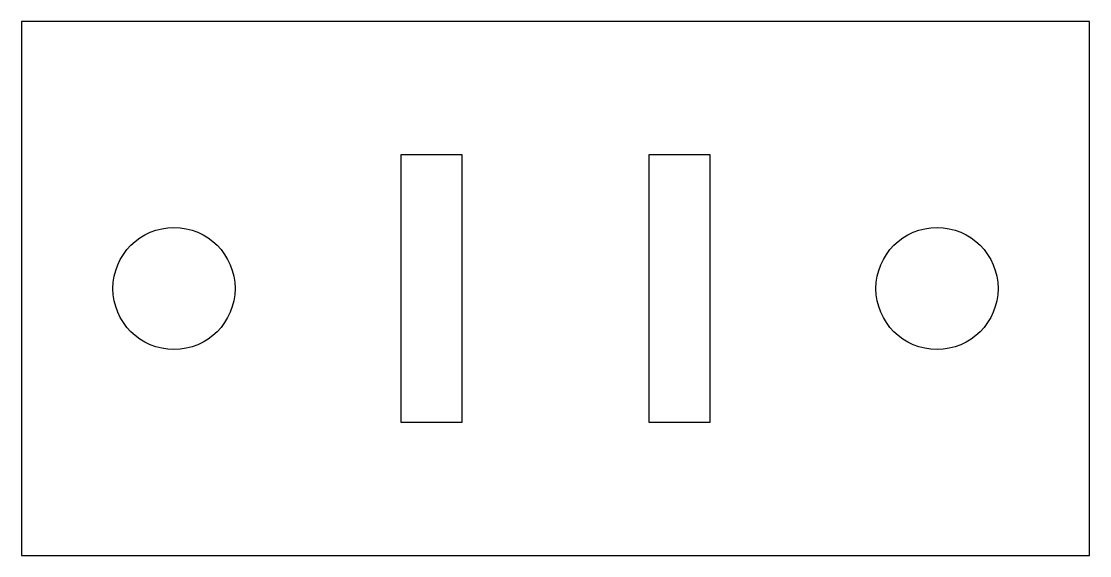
# Model space of a CAD drawing. Header units: millimetres. Extents: x 0 to 28, y 0 to 14.
import ezdxf

# ---------------------------------------------------------------- set-up
doc = ezdxf.new("R2010")
doc.units = ezdxf.units.MM
doc.layers.add('CORTE', color=1, linetype='Continuous')

msp = doc.modelspace()

# ---------------------------------------------------------------- linework, layer by layer
at = {"layer": 'CORTE'}
for points in [[(0, 0), (28, 0), (28, 14), (0, 14)], [(9.95, 3.5), (11.55, 3.5), (11.55, 10.5), (9.95, 10.5)], [(16.45, 3.5), (18.05, 3.5), (18.05, 10.5), (16.45, 10.5)]]:
    msp.add_lwpolyline(points, close=True, dxfattribs=at)
for centre in [(4, 7), (24, 7)]:
    msp.add_circle(centre, 1.6, dxfattribs=at)

doc.saveas('drawing.dxf')
